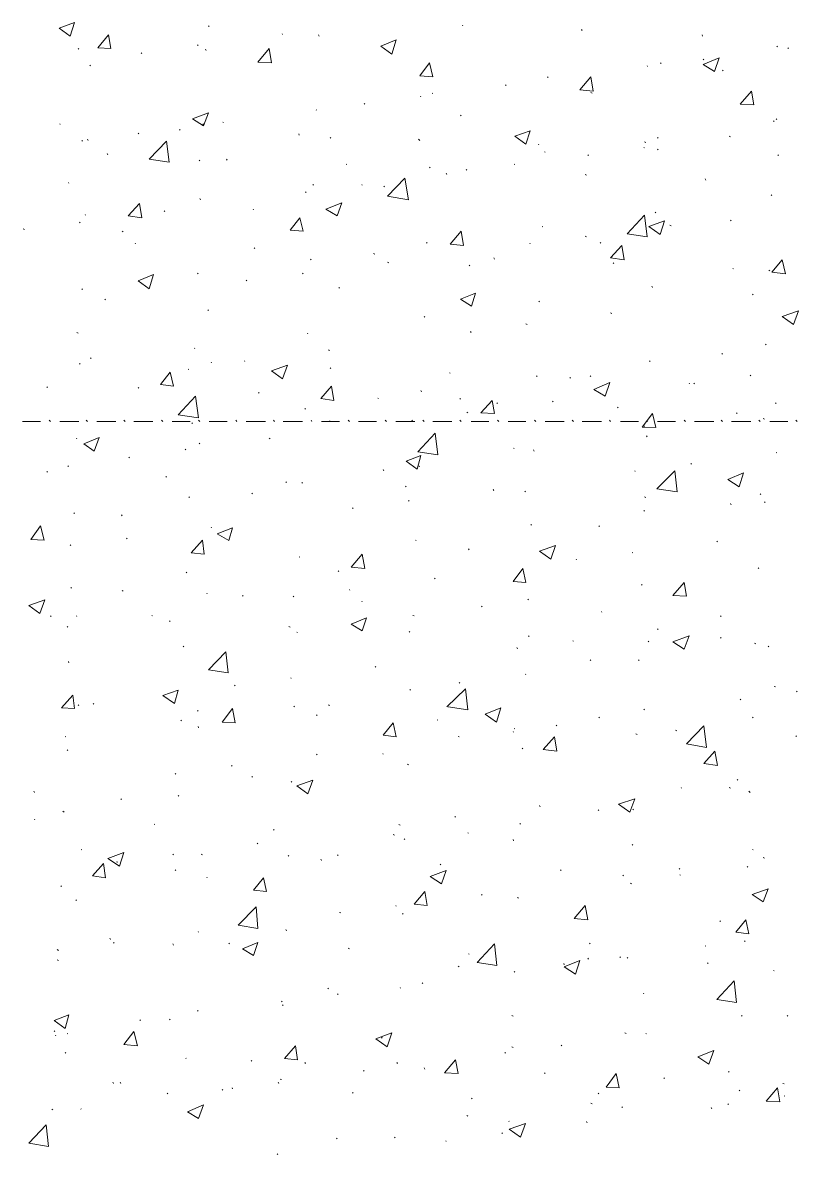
# Model space of a CAD drawing. Header units: millimetres. Extents: x 2928 to 3112, y 1220 to 1280.
# Drawn here: x 2951.343 to 2953.436, y 1250.23 to 1253.285 of the extents above; entities that cross this region are included whole.
import ezdxf

# ---------------------------------------------------------------- set-up
doc = ezdxf.new("R2010")
doc.units = ezdxf.units.MM

msp = doc.modelspace()

# ---------------------------------------------------------------- linework, layer by layer
at = {"color": 92, "linetype": 'Continuous', "lineweight": 13, "true_color": 0x00b800}
for points in [[(2951.44146, 1253.27046), (2951.48313, 1253.28546), (2951.48313, 1253.28546)], [(2951.47146, 1253.24879), (2951.48313, 1253.28546), (2951.48313, 1253.28546)], [(2951.84647, 1253.27546), (2951.8448, 1253.27713), (2951.8448, 1253.27713)], [(2952.53148, 1253.27713), (2952.52981, 1253.27879), (2952.52981, 1253.27879)], [(2951.44146, 1253.27046), (2951.47146, 1253.24879), (2951.47146, 1253.24879)], [(2951.54646, 1253.21713), (2951.5748, 1253.25213), (2951.5748, 1253.25213)], [(2951.58146, 1253.21546), (2951.5748, 1253.25213), (2951.5748, 1253.25213)], [(2952.0448, 1253.25379), (2952.04314, 1253.25546), (2952.04314, 1253.25546)], [(2952.14314, 1253.24879), (2952.14147, 1253.25213), (2952.14147, 1253.25213)], [(2952.85315, 1253.26379), (2952.85148, 1253.26713), (2952.85148, 1253.26713)], [(2953.17815, 1253.24879), (2953.17649, 1253.25213), (2953.17649, 1253.25213)], [(2951.4948, 1253.21379), (2951.49313, 1253.21546), (2951.49313, 1253.21546)], [(2951.54646, 1253.21713), (2951.58146, 1253.21546), (2951.58146, 1253.21546)], [(2951.81647, 1253.22379), (2951.8148, 1253.22546), (2951.8148, 1253.22546)], [(2951.83813, 1253.21046), (2951.83647, 1253.21379), (2951.83647, 1253.21379)], [(2951.97814, 1253.17879), (2952.00814, 1253.21546), (2952.00814, 1253.21546)], [(2952.0148, 1253.17712), (2952.00814, 1253.21546), (2952.00814, 1253.21546)], [(2952.30981, 1253.22213), (2952.35147, 1253.23879), (2952.35147, 1253.23879)], [(2952.30981, 1253.22213), (2952.33981, 1253.20046), (2952.33981, 1253.20046)], [(2952.33981, 1253.20046), (2952.35147, 1253.23879), (2952.35147, 1253.23879)], [(2953.37982, 1253.22046), (2953.37816, 1253.22213), (2953.37816, 1253.22213)], [(2953.40982, 1253.21546), (2953.40816, 1253.21713), (2953.40816, 1253.21713)], [(2951.6648, 1253.20213), (2951.66313, 1253.20379), (2951.66313, 1253.20379)], [(2953.17982, 1253.17212), (2953.22315, 1253.19046), (2953.22315, 1253.19046)], [(2953.18149, 1253.18546), (2953.17982, 1253.18712), (2953.17982, 1253.18712)], [(2953.20982, 1253.15379), (2953.22315, 1253.19046), (2953.22315, 1253.19046)], [(2951.52646, 1253.16879), (2951.5248, 1253.17046), (2951.5248, 1253.17046)], [(2951.97814, 1253.17879), (2952.0148, 1253.17712), (2952.0148, 1253.17712)], [(2952.41481, 1253.14212), (2952.44148, 1253.17712), (2952.44148, 1253.17712)], [(2952.44981, 1253.13879), (2952.44148, 1253.17712), (2952.44148, 1253.17712)], [(2953.02982, 1253.16712), (2953.02815, 1253.16879), (2953.02815, 1253.16879)], [(2953.06649, 1253.17546), (2953.06482, 1253.17712), (2953.06482, 1253.17712)], [(2953.17982, 1253.17212), (2953.20982, 1253.15379), (2953.20982, 1253.15379)], [(2953.23315, 1253.15546), (2953.23149, 1253.15712), (2953.23149, 1253.15712)], [(2952.41481, 1253.14212), (2952.44981, 1253.13879), (2952.44981, 1253.13879)], [(2952.76148, 1253.13712), (2952.75981, 1253.13879), (2952.75981, 1253.13879)], [(2952.84648, 1253.10379), (2952.87648, 1253.13879), (2952.87648, 1253.13879)], [(2952.88315, 1253.10046), (2952.87648, 1253.13879), (2952.87648, 1253.13879)], [(2952.44981, 1253.09379), (2952.44814, 1253.09546), (2952.44814, 1253.09546)], [(2952.64815, 1253.11546), (2952.64648, 1253.11712), (2952.64648, 1253.11712)], [(2952.84648, 1253.10379), (2952.88315, 1253.10046), (2952.88315, 1253.10046)], [(2952.87982, 1253.09546), (2952.87648, 1253.09712), (2952.87648, 1253.09712)], [(2953.27982, 1253.06546), (2953.30982, 1253.10046), (2953.30982, 1253.10046)], [(2953.31649, 1253.06379), (2953.30982, 1253.10046), (2953.30982, 1253.10046)], [(2952.26647, 1253.06546), (2952.26481, 1253.06712), (2952.26481, 1253.06712)], [(2952.41814, 1253.08546), (2952.41648, 1253.08712), (2952.41648, 1253.08712)], [(2953.27982, 1253.06546), (2953.31649, 1253.06379), (2953.31649, 1253.06379)], [(2951.80147, 1253.02546), (2951.8448, 1253.04212), (2951.8448, 1253.04212)], [(2951.83147, 1253.00712), (2951.8448, 1253.04212), (2951.8448, 1253.04212)], [(2952.13647, 1253.04879), (2952.13481, 1253.05046), (2952.13481, 1253.05046)], [(2952.52648, 1253.03379), (2952.52481, 1253.03546), (2952.52481, 1253.03546)], [(2951.4448, 1253.01046), (2951.44313, 1253.01212), (2951.44313, 1253.01212)], [(2951.76813, 1252.99546), (2951.76647, 1252.99712), (2951.76647, 1252.99712)], [(2951.80147, 1253.02546), (2951.83147, 1253.00712), (2951.83147, 1253.00712)], [(2951.83147, 1253.01046), (2951.8298, 1253.01212), (2951.8298, 1253.01212)], [(2951.8848, 1253.01546), (2951.88313, 1253.01712), (2951.88313, 1253.01712)], [(2953.37149, 1253.01879), (2953.36982, 1253.02046), (2953.36982, 1253.02046)], [(2953.37816, 1253.02379), (2953.37649, 1253.02546), (2953.37649, 1253.02546)], [(2951.5048, 1252.96546), (2951.50313, 1252.96712), (2951.50313, 1252.96712)], [(2951.5198, 1252.96712), (2951.51813, 1252.97046), (2951.51813, 1252.97046)], [(2951.65646, 1252.98546), (2951.6548, 1252.98712), (2951.6548, 1252.98712)], [(2951.6848, 1252.91712), (2951.73147, 1252.96546), (2951.73147, 1252.96546)], [(2951.73813, 1252.90879), (2951.73147, 1252.96546), (2951.73147, 1252.96546)], [(2952.0898, 1252.98212), (2952.08814, 1252.98546), (2952.08814, 1252.98546)], [(2952.17481, 1252.97379), (2952.17314, 1252.97546), (2952.17314, 1252.97546)], [(2952.41481, 1252.96712), (2952.41148, 1252.97046), (2952.41148, 1252.97046)], [(2952.67148, 1252.97879), (2952.71315, 1252.99379), (2952.71315, 1252.99379)], [(2952.67148, 1252.97879), (2952.70148, 1252.95712), (2952.70148, 1252.95712)], [(2952.70148, 1252.95712), (2952.71315, 1252.99379), (2952.71315, 1252.99379)], [(2953.05815, 1252.97379), (2953.05648, 1252.97546), (2953.05648, 1252.97546)], [(2953.25315, 1252.97712), (2953.24982, 1252.97879), (2953.24982, 1252.97879)], [(2952.73648, 1252.95545), (2952.73481, 1252.95712), (2952.73481, 1252.95712)], [(2952.75315, 1252.93545), (2952.75148, 1252.93712), (2952.75148, 1252.93712)], [(2953.02148, 1252.94712), (2953.01982, 1252.94879), (2953.01982, 1252.94879)], [(2953.02482, 1252.96212), (2953.02148, 1252.96379), (2953.02148, 1252.96379)], [(2953.05815, 1252.94212), (2953.05648, 1252.94379), (2953.05648, 1252.94379)], [(2951.57313, 1252.92879), (2951.57146, 1252.93212), (2951.57146, 1252.93212)], [(2951.6848, 1252.91712), (2951.73813, 1252.90879), (2951.73813, 1252.90879)], [(2951.82147, 1252.91212), (2951.8198, 1252.91379), (2951.8198, 1252.91379)], [(2951.8948, 1252.91379), (2951.89313, 1252.91712), (2951.89313, 1252.91712)], [(2952.86982, 1252.92712), (2952.86815, 1252.92879), (2952.86815, 1252.92879)], [(2953.38316, 1252.92712), (2953.38149, 1252.92879), (2953.38149, 1252.92879)], [(2952.21814, 1252.90212), (2952.21647, 1252.90379), (2952.21647, 1252.90379)], [(2952.44314, 1252.89379), (2952.44148, 1252.89545), (2952.44148, 1252.89545)], [(2952.48814, 1252.87545), (2952.48648, 1252.87879), (2952.48648, 1252.87879)], [(2952.54148, 1252.88712), (2952.53981, 1252.88879), (2952.53981, 1252.88879)], [(2952.67148, 1252.90212), (2952.66981, 1252.90379), (2952.66981, 1252.90379)], [(2952.86482, 1252.87379), (2952.86148, 1252.87545), (2952.86148, 1252.87545)], [(2951.46813, 1252.85212), (2951.46646, 1252.85379), (2951.46646, 1252.85379)], [(2952.12814, 1252.84712), (2952.12647, 1252.84879), (2952.12647, 1252.84879)], [(2952.25981, 1252.84712), (2952.25814, 1252.84879), (2952.25814, 1252.84879)], [(2952.31981, 1252.84212), (2952.31814, 1252.84379), (2952.31814, 1252.84379)], [(2952.32814, 1252.81712), (2952.37481, 1252.86545), (2952.37481, 1252.86545)], [(2952.38481, 1252.80712), (2952.37481, 1252.86545), (2952.37481, 1252.86545)], [(2953.18649, 1252.86045), (2953.18482, 1252.86379), (2953.18482, 1252.86379)], [(2952.10814, 1252.82712), (2952.10647, 1252.82879), (2952.10647, 1252.82879)], [(2952.32814, 1252.81712), (2952.38481, 1252.80712), (2952.38481, 1252.80712)], [(2953.36482, 1252.81879), (2953.36316, 1252.82045), (2953.36316, 1252.82045)], [(2951.62813, 1252.76379), (2951.65813, 1252.79712), (2951.65813, 1252.79712)], [(2951.6648, 1252.75879), (2951.65813, 1252.79712), (2951.65813, 1252.79712)], [(2951.82313, 1252.80712), (2951.82147, 1252.81045), (2951.82147, 1252.81045)], [(2951.96647, 1252.78045), (2951.9648, 1252.78212), (2951.9648, 1252.78212)], [(2952.16147, 1252.78212), (2952.20481, 1252.79879), (2952.20481, 1252.79879)], [(2952.16147, 1252.78212), (2952.19147, 1252.76379), (2952.19147, 1252.76379)], [(2952.19147, 1252.76379), (2952.20481, 1252.79879), (2952.20481, 1252.79879)], [(2951.51313, 1252.76545), (2951.51146, 1252.76712), (2951.51146, 1252.76712)], [(2951.62813, 1252.76379), (2951.6648, 1252.75879), (2951.6648, 1252.75879)], [(2951.72647, 1252.77545), (2951.7248, 1252.77712), (2951.7248, 1252.77712)], [(2952.0648, 1252.72545), (2952.09147, 1252.75879), (2952.09147, 1252.75879)], [(2952.0998, 1252.72212), (2952.09147, 1252.75879), (2952.09147, 1252.75879)], [(2952.97482, 1252.71545), (2953.02148, 1252.76545), (2953.02148, 1252.76545)], [(2953.02815, 1252.70712), (2953.02148, 1252.76545), (2953.02148, 1252.76545)], [(2953.05148, 1252.77212), (2953.04982, 1252.77379), (2953.04982, 1252.77379)], [(2953.25482, 1252.75045), (2953.25315, 1252.75212), (2953.25315, 1252.75212)], [(2951.34813, 1252.72712), (2951.34479, 1252.72878), (2951.34479, 1252.72878)], [(2951.49813, 1252.74545), (2951.49646, 1252.74712), (2951.49646, 1252.74712)], [(2951.6148, 1252.72045), (2951.61146, 1252.72212), (2951.61146, 1252.72212)], [(2952.0648, 1252.72545), (2952.0998, 1252.72212), (2952.0998, 1252.72212)], [(2952.49648, 1252.68712), (2952.52648, 1252.72212), (2952.52648, 1252.72212)], [(2952.53314, 1252.68378), (2952.52648, 1252.72212), (2952.52648, 1252.72212)], [(2952.74648, 1252.73379), (2952.74481, 1252.73545), (2952.74481, 1252.73545)], [(2953.03315, 1252.73545), (2953.07482, 1252.75045), (2953.07482, 1252.75045)], [(2953.03315, 1252.73545), (2953.06315, 1252.71378), (2953.06315, 1252.71378)], [(2953.06315, 1252.71378), (2953.07482, 1252.75045), (2953.07482, 1252.75045)], [(2953.09315, 1252.73712), (2953.08982, 1252.73879), (2953.08982, 1252.73879)], [(2951.64813, 1252.68878), (2951.64646, 1252.69045), (2951.64646, 1252.69045)], [(2952.43481, 1252.69045), (2952.43314, 1252.69212), (2952.43314, 1252.69212)], [(2952.71315, 1252.68878), (2952.71148, 1252.69045), (2952.71148, 1252.69045)], [(2952.86482, 1252.70712), (2952.86148, 1252.70878), (2952.86148, 1252.70878)], [(2952.90315, 1252.69045), (2952.90148, 1252.69212), (2952.90148, 1252.69212)], [(2952.97482, 1252.71545), (2953.02815, 1252.70712), (2953.02815, 1252.70712)], [(2951.9698, 1252.67545), (2951.96814, 1252.67712), (2951.96814, 1252.67712)], [(2952.29314, 1252.66045), (2952.28981, 1252.66212), (2952.28981, 1252.66212)], [(2952.49648, 1252.68712), (2952.53314, 1252.68378), (2952.53314, 1252.68378)], [(2952.92982, 1252.65045), (2952.95982, 1252.68378), (2952.95982, 1252.68378)], [(2952.96648, 1252.64545), (2952.95982, 1252.68378), (2952.95982, 1252.68378)], [(2952.12147, 1252.64545), (2952.1198, 1252.64712), (2952.1198, 1252.64712)], [(2952.33147, 1252.63712), (2952.32814, 1252.63878), (2952.32814, 1252.63878)], [(2952.54981, 1252.62878), (2952.54814, 1252.63045), (2952.54814, 1252.63045)], [(2952.61648, 1252.64712), (2952.61481, 1252.65045), (2952.61481, 1252.65045)], [(2952.92982, 1252.65045), (2952.96648, 1252.64545), (2952.96648, 1252.64545)], [(2952.93815, 1252.63545), (2952.93648, 1252.63712), (2952.93648, 1252.63712)], [(2953.36482, 1252.61212), (2953.39316, 1252.64545), (2953.39316, 1252.64545)], [(2953.40149, 1252.60712), (2953.39316, 1252.64545), (2953.39316, 1252.64545)], [(2951.6548, 1252.58878), (2951.69647, 1252.60545), (2951.69647, 1252.60545)], [(2951.6848, 1252.56712), (2951.69647, 1252.60545), (2951.69647, 1252.60545)], [(2951.81647, 1252.60712), (2951.8148, 1252.60878), (2951.8148, 1252.60878)], [(2952.0998, 1252.60712), (2952.09814, 1252.60878), (2952.09814, 1252.60878)], [(2953.26149, 1252.62045), (2953.25982, 1252.62212), (2953.25982, 1252.62212)], [(2953.35982, 1252.61545), (2953.35649, 1252.61712), (2953.35649, 1252.61712)], [(2953.36482, 1252.61212), (2953.40149, 1252.60712), (2953.40149, 1252.60712)], [(2951.6548, 1252.58878), (2951.6848, 1252.56712), (2951.6848, 1252.56712)], [(2951.94814, 1252.58878), (2951.94647, 1252.59045), (2951.94647, 1252.59045)], [(2952.19814, 1252.56878), (2952.19647, 1252.57045), (2952.19647, 1252.57045)], [(2953.04315, 1252.57045), (2953.04148, 1252.57378), (2953.04148, 1252.57378)], [(2951.5048, 1252.56545), (2951.50313, 1252.56712), (2951.50313, 1252.56712)], [(2951.56646, 1252.53712), (2951.5648, 1252.53878), (2951.5648, 1252.53878)], [(2952.52481, 1252.53878), (2952.56481, 1252.55545), (2952.56481, 1252.55545)], [(2952.52481, 1252.53878), (2952.55481, 1252.52045), (2952.55481, 1252.52045)], [(2952.55481, 1252.52045), (2952.56481, 1252.55545), (2952.56481, 1252.55545)], [(2953.31482, 1252.55045), (2953.31316, 1252.55212), (2953.31316, 1252.55212)], [(2951.8448, 1252.50878), (2951.84313, 1252.51045), (2951.84313, 1252.51045)], [(2952.73815, 1252.53212), (2952.73648, 1252.53378), (2952.73648, 1252.53378)], [(2953.39316, 1252.49211), (2953.43649, 1252.50712), (2953.43649, 1252.50712)], [(2953.42316, 1252.47045), (2953.43649, 1252.50712), (2953.43649, 1252.50712)], [(2952.42814, 1252.49045), (2952.42648, 1252.49211), (2952.42648, 1252.49211)], [(2952.93315, 1252.50045), (2952.92982, 1252.50212), (2952.92982, 1252.50212)], [(2953.39316, 1252.49211), (2953.42316, 1252.47045), (2953.42316, 1252.47045)], [(2951.49313, 1252.44711), (2951.4898, 1252.44878), (2951.4898, 1252.44878)], [(2952.11314, 1252.44545), (2952.11147, 1252.44711), (2952.11147, 1252.44711)], [(2952.55314, 1252.44878), (2952.55148, 1252.45211), (2952.55148, 1252.45211)], [(2952.70481, 1252.47045), (2952.70148, 1252.47211), (2952.70148, 1252.47211)], [(2953.34982, 1252.41545), (2953.34816, 1252.41711), (2953.34816, 1252.41711)], [(2951.80813, 1252.40545), (2951.80647, 1252.40711), (2951.80647, 1252.40711)], [(2952.17147, 1252.40045), (2952.16814, 1252.40211), (2952.16814, 1252.40211)], [(2953.23149, 1252.39045), (2953.22982, 1252.39211), (2953.22982, 1252.39211)], [(2951.49813, 1252.36378), (2951.49646, 1252.36545), (2951.49646, 1252.36545)], [(2951.52813, 1252.37878), (2951.52646, 1252.38045), (2951.52646, 1252.38045)], [(2951.85313, 1252.36711), (2951.85147, 1252.36878), (2951.85147, 1252.36878)], [(2951.94314, 1252.37045), (2951.94147, 1252.37211), (2951.94147, 1252.37211)], [(2952.0148, 1252.34545), (2952.05814, 1252.36045), (2952.05814, 1252.36045)], [(2952.0448, 1252.32378), (2952.05814, 1252.36045), (2952.05814, 1252.36045)], [(2953.03648, 1252.37045), (2953.03482, 1252.37211), (2953.03482, 1252.37211)], [(2951.7148, 1252.30878), (2951.74147, 1252.34211), (2951.74147, 1252.34211)], [(2951.7498, 1252.30378), (2951.74147, 1252.34211), (2951.74147, 1252.34211)], [(2951.79147, 1252.34878), (2951.7898, 1252.35045), (2951.7898, 1252.35045)], [(2952.0148, 1252.34545), (2952.0448, 1252.32378), (2952.0448, 1252.32378)], [(2952.17481, 1252.35211), (2952.17314, 1252.35378), (2952.17314, 1252.35378)], [(2952.49648, 1252.33878), (2952.49481, 1252.34045), (2952.49481, 1252.34045)], [(2952.73148, 1252.33045), (2952.72981, 1252.33211), (2952.72981, 1252.33211)], [(2952.82148, 1252.32545), (2952.81981, 1252.32711), (2952.81981, 1252.32711)], [(2952.87648, 1252.33045), (2952.87482, 1252.33211), (2952.87482, 1252.33211)], [(2953.30816, 1252.33211), (2953.30649, 1252.33378), (2953.30649, 1252.33378)], [(2951.40979, 1252.30045), (2951.40813, 1252.30211), (2951.40813, 1252.30211)], [(2951.65646, 1252.29878), (2951.6548, 1252.30045), (2951.6548, 1252.30045)], [(2951.7148, 1252.30878), (2951.7498, 1252.30378), (2951.7498, 1252.30378)], [(2952.14814, 1252.27045), (2952.17647, 1252.30378), (2952.17647, 1252.30378)], [(2952.18314, 1252.26545), (2952.17647, 1252.30378), (2952.17647, 1252.30378)], [(2952.88482, 1252.29545), (2952.92815, 1252.31378), (2952.92815, 1252.31378)], [(2952.88482, 1252.29545), (2952.91482, 1252.27711), (2952.91482, 1252.27711)], [(2952.91482, 1252.27711), (2952.92815, 1252.31378), (2952.92815, 1252.31378)], [(2953.14315, 1252.31045), (2953.14149, 1252.31211), (2953.14149, 1252.31211)], [(2953.15649, 1252.31045), (2953.15482, 1252.31211), (2953.15482, 1252.31211)], [(2951.76313, 1252.22711), (2951.8098, 1252.27711), (2951.8098, 1252.27711)], [(2951.81813, 1252.21878), (2951.8098, 1252.27711), (2951.8098, 1252.27711)], [(2951.98147, 1252.28545), (2951.9798, 1252.28711), (2951.9798, 1252.28711)], [(2952.14814, 1252.27045), (2952.18314, 1252.26545), (2952.18314, 1252.26545)], [(2952.30314, 1252.27045), (2952.30147, 1252.27211), (2952.30147, 1252.27211)], [(2952.41981, 1252.28878), (2952.41814, 1252.29211), (2952.41814, 1252.29211)], [(2952.52481, 1252.26878), (2952.52314, 1252.27045), (2952.52314, 1252.27045)], [(2952.57981, 1252.23211), (2952.60981, 1252.26545), (2952.60981, 1252.26545)], [(2952.61648, 1252.23044), (2952.60981, 1252.26545), (2952.60981, 1252.26545)], [(2952.77481, 1252.26211), (2952.77315, 1252.26378), (2952.77315, 1252.26378)], [(2952.10647, 1252.24211), (2952.1048, 1252.24378), (2952.1048, 1252.24378)], [(2952.54481, 1252.23211), (2952.54148, 1252.23378), (2952.54148, 1252.23378)], [(2952.57981, 1252.23211), (2952.61648, 1252.23044), (2952.61648, 1252.23044)], [(2952.62481, 1252.25711), (2952.62315, 1252.25878), (2952.62315, 1252.25878)], [(2952.94982, 1252.24544), (2952.94815, 1252.24711), (2952.94815, 1252.24711)], [(2953.27149, 1252.23044), (2953.26982, 1252.23211), (2953.26982, 1252.23211)], [(2953.37649, 1252.25711), (2953.37482, 1252.25878), (2953.37482, 1252.25878)], [(2951.76313, 1252.22711), (2951.81813, 1252.21878), (2951.81813, 1252.21878)], [(2951.80147, 1252.20378), (2951.7998, 1252.20544), (2951.7998, 1252.20544)], [(2952.17314, 1252.20878), (2952.17147, 1252.21044), (2952.17147, 1252.21044)], [(2952.39481, 1252.21044), (2952.39314, 1252.21211), (2952.39314, 1252.21211)], [(2953.01482, 1252.19378), (2953.04315, 1252.23044), (2953.04315, 1252.23044)], [(2953.05148, 1252.19211), (2953.04315, 1252.23044), (2953.04315, 1252.23044)], [(2953.34482, 1252.21544), (2953.34149, 1252.21711), (2953.34149, 1252.21711)], [(2952.40981, 1252.12711), (2952.45648, 1252.17711), (2952.45648, 1252.17711)], [(2952.46314, 1252.11878), (2952.45648, 1252.17711), (2952.45648, 1252.17711)], [(2953.01482, 1252.19378), (2953.05148, 1252.19211), (2953.05148, 1252.19211)], [(2953.02148, 1252.19544), (2953.01982, 1252.19711), (2953.01982, 1252.19711)], [(2951.4898, 1252.16211), (2951.48813, 1252.16378), (2951.48813, 1252.16378)], [(2951.50813, 1252.14878), (2951.5498, 1252.16544), (2951.5498, 1252.16544)], [(2951.50813, 1252.14878), (2951.53646, 1252.12878), (2951.53646, 1252.12878)], [(2951.53646, 1252.12878), (2951.5498, 1252.16544), (2951.5498, 1252.16544)], [(2951.82147, 1252.14878), (2951.8198, 1252.15044), (2951.8198, 1252.15044)], [(2952.01147, 1252.16211), (2952.00814, 1252.16378), (2952.00814, 1252.16378)], [(2953.02815, 1252.16711), (2953.02648, 1252.17044), (2953.02648, 1252.17044)], [(2951.63146, 1252.11044), (2951.6298, 1252.11211), (2951.6298, 1252.11211)], [(2951.78313, 1252.13211), (2951.78147, 1252.13378), (2951.78147, 1252.13378)], [(2952.37814, 1252.10211), (2952.41814, 1252.11711), (2952.41814, 1252.11711)], [(2952.40814, 1252.08044), (2952.41814, 1252.11711), (2952.41814, 1252.11711)], [(2952.40981, 1252.12711), (2952.46314, 1252.11878), (2952.46314, 1252.11878)], [(2952.66981, 1252.13544), (2952.66815, 1252.13711), (2952.66815, 1252.13711)], [(2952.72315, 1252.12878), (2952.72148, 1252.13211), (2952.72148, 1252.13211)], [(2953.37816, 1252.12378), (2953.37649, 1252.12544), (2953.37649, 1252.12544)], [(2951.46646, 1252.08711), (2951.4648, 1252.08878), (2951.4648, 1252.08878)], [(2952.37814, 1252.10211), (2952.40814, 1252.08044), (2952.40814, 1252.08044)], [(2952.41481, 1252.08711), (2952.41148, 1252.08878), (2952.41148, 1252.08878)], [(2953.14815, 1252.09378), (2953.14649, 1252.09544), (2953.14649, 1252.09544)], [(2951.40979, 1252.07211), (2951.40813, 1252.07378), (2951.40813, 1252.07378)], [(2951.73147, 1252.05878), (2951.7298, 1252.06044), (2951.7298, 1252.06044)], [(2952.31814, 1252.07544), (2952.31647, 1252.07878), (2952.31647, 1252.07878)], [(2952.99648, 1252.07378), (2952.99482, 1252.07544), (2952.99482, 1252.07544)], [(2953.05482, 1252.02711), (2953.10315, 1252.07544), (2953.10315, 1252.07544)], [(2953.10982, 1252.01877), (2953.10315, 1252.07544), (2953.10315, 1252.07544)], [(2953.24649, 1252.05211), (2953.28815, 1252.07044), (2953.28815, 1252.07044)], [(2953.24649, 1252.05211), (2953.27649, 1252.03211), (2953.27649, 1252.03211)], [(2953.27649, 1252.03211), (2953.28815, 1252.07044), (2953.28815, 1252.07044)], [(2952.0548, 1252.04378), (2952.05314, 1252.04544), (2952.05314, 1252.04544)], [(2952.09814, 1252.04211), (2952.09647, 1252.04378), (2952.09647, 1252.04378)], [(2952.37814, 1252.03211), (2952.37648, 1252.03378), (2952.37648, 1252.03378)], [(2952.61481, 1252.02211), (2952.61315, 1252.02544), (2952.61315, 1252.02544)], [(2952.69981, 1252.01877), (2952.69815, 1252.02044), (2952.69815, 1252.02044)], [(2953.05482, 1252.02711), (2953.10982, 1252.01877), (2953.10982, 1252.01877)], [(2951.79313, 1252.00377), (2951.79147, 1252.00544), (2951.79147, 1252.00544)], [(2951.96314, 1252.01377), (2951.96147, 1252.01544), (2951.96147, 1252.01544)], [(2952.38648, 1251.99377), (2952.38481, 1251.99544), (2952.38481, 1251.99544)], [(2953.02482, 1252.00377), (2953.02148, 1252.00544), (2953.02148, 1252.00544)], [(2953.33482, 1252.01211), (2953.33316, 1252.01377), (2953.33316, 1252.01377)], [(2953.34649, 1251.99044), (2953.34482, 1251.99211), (2953.34482, 1251.99211)], [(2951.48313, 1251.96044), (2951.48146, 1251.96211), (2951.48146, 1251.96211)], [(2951.61146, 1251.95377), (2951.6098, 1251.95711), (2951.6098, 1251.95711)], [(2952.23481, 1251.97377), (2952.23314, 1251.97544), (2952.23314, 1251.97544)], [(2953.02148, 1251.96711), (2953.01982, 1251.96877), (2953.01982, 1251.96877)], [(2953.25482, 1251.98377), (2953.25315, 1251.98711), (2953.25315, 1251.98711)], [(2951.36479, 1251.89044), (2951.39146, 1251.92711), (2951.39146, 1251.92711)], [(2951.40146, 1251.88877), (2951.39146, 1251.92711), (2951.39146, 1251.92711)], [(2952.71648, 1251.92877), (2952.71481, 1251.93044), (2952.71481, 1251.93044)], [(2952.89982, 1251.92544), (2952.89815, 1251.92711), (2952.89815, 1251.92711)], [(2951.85313, 1251.92211), (2951.85147, 1251.92377), (2951.85147, 1251.92377)], [(2951.86813, 1251.90544), (2951.9098, 1251.92211), (2951.9098, 1251.92211)], [(2951.86813, 1251.90544), (2951.8998, 1251.88711), (2951.8998, 1251.88711)], [(2951.8998, 1251.88711), (2951.9098, 1251.92211), (2951.9098, 1251.92211)], [(2951.36479, 1251.89044), (2951.40146, 1251.88877), (2951.40146, 1251.88877)], [(2951.47313, 1251.87377), (2951.47146, 1251.87544), (2951.47146, 1251.87544)], [(2951.6248, 1251.89211), (2951.62313, 1251.89377), (2951.62313, 1251.89377)], [(2951.79813, 1251.85377), (2951.82813, 1251.88877), (2951.82813, 1251.88877)], [(2951.83313, 1251.85044), (2951.82813, 1251.88877), (2951.82813, 1251.88877)], [(2952.40481, 1251.88711), (2952.40314, 1251.88877), (2952.40314, 1251.88877)], [(2952.54814, 1251.86211), (2952.54648, 1251.86544), (2952.54648, 1251.86544)], [(2952.73815, 1251.85877), (2952.78148, 1251.87377), (2952.78148, 1251.87377)], [(2952.76815, 1251.83711), (2952.78148, 1251.87377), (2952.78148, 1251.87377)], [(2953.21815, 1251.88377), (2953.21649, 1251.88544), (2953.21649, 1251.88544)], [(2951.79813, 1251.85377), (2951.83313, 1251.85044), (2951.83313, 1251.85044)], [(2952.09147, 1251.84211), (2952.0898, 1251.84377), (2952.0898, 1251.84377)], [(2952.22981, 1251.81544), (2952.25981, 1251.85044), (2952.25981, 1251.85044)], [(2952.26647, 1251.81211), (2952.25981, 1251.85044), (2952.25981, 1251.85044)], [(2952.73815, 1251.85877), (2952.76815, 1251.83711), (2952.76815, 1251.83711)], [(2952.83815, 1251.83544), (2952.83648, 1251.83711), (2952.83648, 1251.83711)], [(2952.98982, 1251.85377), (2952.98815, 1251.85544), (2952.98815, 1251.85544)], [(2952.19647, 1251.80377), (2952.19481, 1251.80544), (2952.19481, 1251.80544)], [(2952.22981, 1251.81544), (2952.26647, 1251.81211), (2952.26647, 1251.81211)], [(2952.66648, 1251.7771), (2952.69315, 1251.81211), (2952.69315, 1251.81211)], [(2952.70148, 1251.77377), (2952.69315, 1251.81211), (2952.69315, 1251.81211)], [(2953.32982, 1251.81211), (2953.32816, 1251.81377), (2953.32816, 1251.81377)], [(2951.78647, 1251.80044), (2951.7848, 1251.80211), (2951.7848, 1251.80211)], [(2952.45648, 1251.78377), (2952.45481, 1251.78544), (2952.45481, 1251.78544)], [(2952.66648, 1251.7771), (2952.70148, 1251.77377), (2952.70148, 1251.77377)], [(2953.09815, 1251.73877), (2953.12815, 1251.77377), (2953.12815, 1251.77377)], [(2953.13482, 1251.7371), (2953.12815, 1251.77377), (2953.12815, 1251.77377)], [(2951.4748, 1251.75877), (2951.47313, 1251.76044), (2951.47313, 1251.76044)], [(2951.6148, 1251.75044), (2951.61146, 1251.7521), (2951.61146, 1251.7521)], [(2951.84147, 1251.74377), (2951.8398, 1251.74544), (2951.8398, 1251.74544)], [(2952.22647, 1251.75377), (2952.22481, 1251.75544), (2952.22481, 1251.75544)], [(2953.01482, 1251.7671), (2953.01315, 1251.76877), (2953.01315, 1251.76877)], [(2951.35979, 1251.7121), (2951.40313, 1251.7271), (2951.40313, 1251.7271)], [(2951.38979, 1251.69044), (2951.40313, 1251.7271), (2951.40313, 1251.7271)], [(2951.93814, 1251.7371), (2951.93647, 1251.73877), (2951.93647, 1251.73877)], [(2952.0748, 1251.73544), (2952.07314, 1251.7371), (2952.07314, 1251.7371)], [(2952.25981, 1251.7221), (2952.25814, 1251.72377), (2952.25814, 1251.72377)], [(2952.70815, 1251.7271), (2952.70648, 1251.72877), (2952.70648, 1251.72877)], [(2953.09815, 1251.73877), (2953.13482, 1251.7371), (2953.13482, 1251.7371)], [(2951.35979, 1251.7121), (2951.38979, 1251.69044), (2951.38979, 1251.69044)], [(2951.41979, 1251.6821), (2951.41813, 1251.68377), (2951.41813, 1251.68377)], [(2951.4898, 1251.6821), (2951.48813, 1251.68377), (2951.48813, 1251.68377)], [(2951.69313, 1251.68377), (2951.69147, 1251.68544), (2951.69147, 1251.68544)], [(2952.39981, 1251.68377), (2952.39648, 1251.68544), (2952.39648, 1251.68544)], [(2952.58314, 1251.70877), (2952.58148, 1251.71044), (2952.58148, 1251.71044)], [(2952.90648, 1251.69377), (2952.90482, 1251.69544), (2952.90482, 1251.69544)], [(2953.22815, 1251.6821), (2953.22649, 1251.68377), (2953.22649, 1251.68377)], [(2951.4648, 1251.65377), (2951.46313, 1251.65544), (2951.46313, 1251.65544)], [(2951.74147, 1251.66877), (2951.7398, 1251.67044), (2951.7398, 1251.67044)], [(2952.0648, 1251.65377), (2952.06147, 1251.65544), (2952.06147, 1251.65544)], [(2952.22981, 1251.6621), (2952.27147, 1251.67877), (2952.27147, 1251.67877)], [(2952.22981, 1251.6621), (2952.25981, 1251.64377), (2952.25981, 1251.64377)], [(2952.25981, 1251.64377), (2952.27147, 1251.67877), (2952.27147, 1251.67877)], [(2952.0848, 1251.63877), (2952.08314, 1251.64044), (2952.08314, 1251.64044)], [(2952.38814, 1251.64044), (2952.38648, 1251.6421), (2952.38648, 1251.6421)], [(2952.70981, 1251.62877), (2952.70815, 1251.63044), (2952.70815, 1251.63044)], [(2953.05815, 1251.6471), (2953.05648, 1251.64877), (2953.05648, 1251.64877)], [(2953.09815, 1251.61377), (2953.14149, 1251.63044), (2953.14149, 1251.63044)], [(2953.12815, 1251.59377), (2953.14149, 1251.63044), (2953.14149, 1251.63044)], [(2953.22815, 1251.62377), (2953.22649, 1251.62544), (2953.22649, 1251.62544)], [(2951.77813, 1251.60044), (2951.77647, 1251.6021), (2951.77647, 1251.6021)], [(2952.67815, 1251.59544), (2952.67648, 1251.59877), (2952.67648, 1251.59877)], [(2952.82982, 1251.61544), (2952.82815, 1251.6171), (2952.82815, 1251.6171)], [(2953.03315, 1251.61377), (2953.03148, 1251.61544), (2953.03148, 1251.61544)], [(2953.09815, 1251.61377), (2953.12815, 1251.59377), (2953.12815, 1251.59377)], [(2953.32149, 1251.60877), (2953.31816, 1251.61044), (2953.31816, 1251.61044)], [(2953.35649, 1251.60044), (2953.35482, 1251.6021), (2953.35482, 1251.6021)], [(2951.46813, 1251.5571), (2951.46646, 1251.56043), (2951.46646, 1251.56043)], [(2951.8448, 1251.53877), (2951.89147, 1251.5871), (2951.89147, 1251.5871)], [(2951.89814, 1251.53043), (2951.89147, 1251.5871), (2951.89147, 1251.5871)], [(2952.87648, 1251.56377), (2952.87482, 1251.56544), (2952.87482, 1251.56544)], [(2953.00648, 1251.56377), (2953.00482, 1251.56544), (2953.00482, 1251.56544)], [(2951.8448, 1251.53877), (2951.89814, 1251.53043), (2951.89814, 1251.53043)], [(2952.29647, 1251.54543), (2952.29481, 1251.5471), (2952.29481, 1251.5471)], [(2952.06814, 1251.51543), (2952.06647, 1251.5171), (2952.06647, 1251.5171)], [(2952.52314, 1251.5021), (2952.52148, 1251.50377), (2952.52148, 1251.50377)], [(2952.70148, 1251.52543), (2952.69981, 1251.5271), (2952.69981, 1251.5271)], [(2951.44813, 1251.43543), (2951.47813, 1251.47043), (2951.47813, 1251.47043)], [(2951.48313, 1251.43377), (2951.47813, 1251.47043), (2951.47813, 1251.47043)], [(2951.72147, 1251.46877), (2951.76313, 1251.48377), (2951.76313, 1251.48377)], [(2951.72147, 1251.46877), (2951.75313, 1251.4471), (2951.75313, 1251.4471)], [(2951.75313, 1251.4471), (2951.76313, 1251.48377), (2951.76313, 1251.48377)], [(2951.91647, 1251.49543), (2951.9148, 1251.4971), (2951.9148, 1251.4971)], [(2952.38981, 1251.48377), (2952.38814, 1251.48543), (2952.38814, 1251.48543)], [(2952.48814, 1251.43877), (2952.53814, 1251.4871), (2952.53814, 1251.4871)], [(2952.54481, 1251.43043), (2952.53814, 1251.4871), (2952.53814, 1251.4871)], [(2953.37482, 1251.4921), (2953.37149, 1251.49377), (2953.37149, 1251.49377)], [(2953.43316, 1251.47877), (2953.43149, 1251.48043), (2953.43149, 1251.48043)], [(2951.4948, 1251.4421), (2951.49313, 1251.44377), (2951.49313, 1251.44377)], [(2951.5348, 1251.44543), (2951.53313, 1251.4471), (2951.53313, 1251.4471)], [(2952.07647, 1251.43877), (2952.0748, 1251.44043), (2952.0748, 1251.44043)], [(2952.17147, 1251.4421), (2952.16814, 1251.44377), (2952.16814, 1251.44377)], [(2952.49148, 1251.43877), (2952.54481, 1251.43043), (2952.54481, 1251.43043)], [(2953.28149, 1251.4571), (2953.27982, 1251.45877), (2953.27982, 1251.45877)], [(2951.44813, 1251.43543), (2951.48313, 1251.43377), (2951.48313, 1251.43377)], [(2951.81647, 1251.4271), (2951.8148, 1251.42877), (2951.8148, 1251.42877)], [(2951.88147, 1251.3971), (2951.9098, 1251.43377), (2951.9098, 1251.43377)], [(2951.91647, 1251.39543), (2951.9098, 1251.43377), (2951.9098, 1251.43377)], [(2952.13814, 1251.41543), (2952.13647, 1251.4171), (2952.13647, 1251.4171)], [(2952.59148, 1251.41877), (2952.63315, 1251.43543), (2952.63315, 1251.43543)], [(2952.59148, 1251.41877), (2952.62148, 1251.3971), (2952.62148, 1251.3971)], [(2952.62148, 1251.3971), (2952.63315, 1251.43543), (2952.63315, 1251.43543)], [(2952.89982, 1251.40877), (2952.89815, 1251.41043), (2952.89815, 1251.41043)], [(2953.02148, 1251.43043), (2953.01982, 1251.4321), (2953.01982, 1251.4321)], [(2953.31482, 1251.40877), (2953.31316, 1251.41043), (2953.31316, 1251.41043)], [(2951.77147, 1251.40043), (2951.7698, 1251.4021), (2951.7698, 1251.4021)], [(2951.81813, 1251.3821), (2951.81647, 1251.38543), (2951.81647, 1251.38543)], [(2951.88147, 1251.3971), (2951.91647, 1251.39543), (2951.91647, 1251.39543)], [(2952.31647, 1251.3621), (2952.34314, 1251.39543), (2952.34314, 1251.39543)], [(2952.35147, 1251.3571), (2952.34314, 1251.39543), (2952.34314, 1251.39543)], [(2952.46314, 1251.4021), (2952.46148, 1251.40377), (2952.46148, 1251.40377)], [(2952.67148, 1251.37877), (2952.66981, 1251.38043), (2952.66981, 1251.38043)], [(2952.78481, 1251.3871), (2952.78315, 1251.38877), (2952.78315, 1251.38877)], [(2953.13482, 1251.33877), (2953.18149, 1251.3871), (2953.18149, 1251.3871)], [(2953.18815, 1251.32876), (2953.18149, 1251.3871), (2953.18149, 1251.3871)], [(2951.4598, 1251.3571), (2951.45813, 1251.35877), (2951.45813, 1251.35877)], [(2952.31647, 1251.3621), (2952.35147, 1251.3571), (2952.35147, 1251.3571)], [(2952.52148, 1251.3571), (2952.51814, 1251.35877), (2952.51814, 1251.35877)], [(2952.66815, 1251.37043), (2952.66648, 1251.3721), (2952.66648, 1251.3721)], [(2952.74815, 1251.32376), (2952.77815, 1251.3571), (2952.77815, 1251.3571)], [(2952.78481, 1251.31876), (2952.77815, 1251.3571), (2952.77815, 1251.3571)], [(2953.00148, 1251.36377), (2952.99815, 1251.36543), (2952.99815, 1251.36543)], [(2953.10815, 1251.37377), (2953.10482, 1251.37543), (2953.10482, 1251.37543)], [(2953.43149, 1251.35877), (2953.42982, 1251.36043), (2953.42982, 1251.36043)], [(2951.4648, 1251.32043), (2951.46313, 1251.3221), (2951.46313, 1251.3221)], [(2952.69315, 1251.32543), (2952.69148, 1251.3271), (2952.69148, 1251.3271)], [(2952.74815, 1251.32376), (2952.78481, 1251.31876), (2952.78481, 1251.31876)], [(2953.13482, 1251.33877), (2953.18815, 1251.32876), (2953.18815, 1251.32876)], [(2953.18149, 1251.28543), (2953.21149, 1251.31876), (2953.21149, 1251.31876)], [(2953.21815, 1251.28043), (2953.21149, 1251.31876), (2953.21149, 1251.31876)], [(2952.13814, 1251.30876), (2952.13647, 1251.31043), (2952.13647, 1251.31043)], [(2952.31647, 1251.31043), (2952.31481, 1251.3121), (2952.31481, 1251.3121)], [(2953.18149, 1251.28543), (2953.21815, 1251.28043), (2953.21815, 1251.28043)], [(2951.75647, 1251.2571), (2951.7548, 1251.25876), (2951.7548, 1251.25876)], [(2951.90814, 1251.27876), (2951.90647, 1251.28043), (2951.90647, 1251.28043)], [(2952.38481, 1251.2821), (2952.38148, 1251.28376), (2952.38148, 1251.28376)], [(2951.96314, 1251.24876), (2951.96147, 1251.25043), (2951.96147, 1251.25043)], [(2952.0698, 1251.23543), (2952.06814, 1251.2371), (2952.06814, 1251.2371)], [(2952.08314, 1251.22543), (2952.12647, 1251.24043), (2952.12647, 1251.24043)], [(2952.08314, 1251.22543), (2952.11314, 1251.20376), (2952.11314, 1251.20376)], [(2952.11314, 1251.20376), (2952.12647, 1251.24043), (2952.12647, 1251.24043)], [(2953.27315, 1251.24043), (2953.27149, 1251.2421), (2953.27149, 1251.2421)], [(2951.37479, 1251.2071), (2951.37313, 1251.21043), (2951.37313, 1251.21043)], [(2951.7648, 1251.1971), (2951.76313, 1251.19876), (2951.76313, 1251.19876)], [(2953.12149, 1251.21876), (2953.11982, 1251.22043), (2953.11982, 1251.22043)], [(2953.25315, 1251.21876), (2953.24982, 1251.22043), (2953.24982, 1251.22043)], [(2953.30649, 1251.2071), (2953.30316, 1251.21043), (2953.30316, 1251.21043)], [(2951.6098, 1251.18876), (2951.60813, 1251.19043), (2951.60813, 1251.19043)], [(2952.73981, 1251.16876), (2952.73815, 1251.1721), (2952.73815, 1251.1721)], [(2952.95148, 1251.17543), (2952.99482, 1251.19043), (2952.99482, 1251.19043)], [(2952.95148, 1251.17543), (2952.98148, 1251.15376), (2952.98148, 1251.15376)], [(2952.98148, 1251.15376), (2952.99482, 1251.19043), (2952.99482, 1251.19043)], [(2951.37646, 1251.13376), (2951.37479, 1251.13543), (2951.37479, 1251.13543)], [(2951.4548, 1251.15376), (2951.45146, 1251.1571), (2951.45146, 1251.1571)], [(2952.51148, 1251.14043), (2952.50981, 1251.1421), (2952.50981, 1251.1421)], [(2952.89815, 1251.15876), (2952.89648, 1251.16043), (2952.89648, 1251.16043)], [(2952.99148, 1251.16043), (2952.98982, 1251.1621), (2952.98982, 1251.1621)], [(2951.6998, 1251.12043), (2951.69813, 1251.1221), (2951.69813, 1251.1221)], [(2952.02147, 1251.10543), (2952.0198, 1251.1071), (2952.0198, 1251.1071)], [(2952.36148, 1251.11876), (2952.35814, 1251.12043), (2952.35814, 1251.12043)], [(2952.68648, 1251.1221), (2952.68481, 1251.12376), (2952.68481, 1251.12376)], [(2952.34647, 1251.09209), (2952.34314, 1251.09376), (2952.34314, 1251.09376)], [(2952.37481, 1251.08043), (2952.37314, 1251.08209), (2952.37314, 1251.08209)], [(2952.54648, 1251.0971), (2952.54481, 1251.09876), (2952.54481, 1251.09876)], [(2952.66815, 1251.07709), (2952.66648, 1251.08043), (2952.66648, 1251.08043)], [(2951.50313, 1251.05209), (2951.50146, 1251.05376), (2951.50146, 1251.05376)], [(2951.57313, 1251.02876), (2951.61646, 1251.04543), (2951.61646, 1251.04543)], [(2951.6048, 1251.00876), (2951.61646, 1251.04543), (2951.61646, 1251.04543)], [(2951.7498, 1251.03876), (2951.74813, 1251.04043), (2951.74813, 1251.04043)], [(2951.82813, 1251.03876), (2951.8248, 1251.04043), (2951.8248, 1251.04043)], [(2951.97814, 1251.06876), (2951.97647, 1251.07043), (2951.97647, 1251.07043)], [(2952.98982, 1251.06543), (2952.98815, 1251.06709), (2952.98815, 1251.06709)], [(2953.31482, 1251.05209), (2953.31316, 1251.05376), (2953.31316, 1251.05376)], [(2951.53146, 1250.98209), (2951.56146, 1251.01543), (2951.56146, 1251.01543)], [(2951.56646, 1250.97709), (2951.56146, 1251.01543), (2951.56146, 1251.01543)], [(2951.57313, 1251.02876), (2951.6048, 1251.00876), (2951.6048, 1251.00876)], [(2951.5998, 1251.01876), (2951.59646, 1251.02043), (2951.59646, 1251.02043)], [(2952.06147, 1251.03543), (2952.0598, 1251.03709), (2952.0598, 1251.03709)], [(2952.14981, 1251.02376), (2952.14814, 1251.02709), (2952.14814, 1251.02709)], [(2952.19481, 1251.03709), (2952.19314, 1251.03876), (2952.19314, 1251.03876)], [(2952.47148, 1251.01209), (2952.46981, 1251.01376), (2952.46981, 1251.01376)], [(2953.34482, 1251.03043), (2953.34149, 1251.03209), (2953.34149, 1251.03209)], [(2951.53146, 1250.98209), (2951.56646, 1250.97709), (2951.56646, 1250.97709)], [(2951.75647, 1250.99709), (2951.7548, 1250.99876), (2951.7548, 1250.99876)], [(2952.44314, 1250.98043), (2952.48648, 1250.99709), (2952.48648, 1250.99709)], [(2952.44314, 1250.98043), (2952.47314, 1250.96043), (2952.47314, 1250.96043)], [(2952.47314, 1250.96043), (2952.48648, 1250.99709), (2952.48648, 1250.99709)], [(2952.79648, 1250.99709), (2952.79481, 1250.99876), (2952.79481, 1250.99876)], [(2952.96482, 1250.98209), (2952.96315, 1250.98376), (2952.96315, 1250.98376)], [(2953.11649, 1251.00043), (2953.11482, 1251.00209), (2953.11482, 1251.00209)], [(2953.11815, 1250.98376), (2953.11649, 1250.98543), (2953.11649, 1250.98543)], [(2953.29982, 1251.00543), (2953.29816, 1251.00709), (2953.29816, 1251.00709)], [(2951.44813, 1250.95376), (2951.44646, 1250.95543), (2951.44646, 1250.95543)], [(2951.84147, 1250.97709), (2951.8398, 1250.97876), (2951.8398, 1250.97876)], [(2951.96647, 1250.94376), (2951.99314, 1250.97709), (2951.99314, 1250.97709)], [(2952.00147, 1250.94043), (2951.99314, 1250.97709), (2951.99314, 1250.97709)], [(2952.98648, 1250.96043), (2952.98315, 1250.96209), (2952.98315, 1250.96209)], [(2951.96647, 1250.94376), (2952.00147, 1250.94043), (2952.00147, 1250.94043)], [(2952.39981, 1250.90543), (2952.42814, 1250.94043), (2952.42814, 1250.94043)], [(2952.43481, 1250.90209), (2952.42814, 1250.94043), (2952.42814, 1250.94043)], [(2952.58314, 1250.93043), (2952.58148, 1250.93209), (2952.58148, 1250.93209)], [(2952.68148, 1250.92209), (2952.67815, 1250.92376), (2952.67815, 1250.92376)], [(2953.31149, 1250.93209), (2953.35482, 1250.94709), (2953.35482, 1250.94709)], [(2953.31149, 1250.93209), (2953.34149, 1250.91209), (2953.34149, 1250.91209)], [(2953.34149, 1250.91209), (2953.35482, 1250.94709), (2953.35482, 1250.94709)], [(2951.48813, 1250.91543), (2951.48646, 1250.91709), (2951.48646, 1250.91709)], [(2951.9248, 1250.84876), (2951.97314, 1250.89876), (2951.97314, 1250.89876)], [(2951.97814, 1250.84042), (2951.97314, 1250.89876), (2951.97314, 1250.89876)], [(2952.35147, 1250.90043), (2952.34981, 1250.90209), (2952.34981, 1250.90209)], [(2952.39981, 1250.90543), (2952.43481, 1250.90209), (2952.43481, 1250.90209)], [(2952.83148, 1250.86709), (2952.86148, 1250.90209), (2952.86148, 1250.90209)], [(2952.86815, 1250.86376), (2952.86148, 1250.90209), (2952.86148, 1250.90209)], [(2952.20147, 1250.88209), (2952.19814, 1250.88376), (2952.19814, 1250.88376)], [(2952.36981, 1250.87876), (2952.36814, 1250.88043), (2952.36814, 1250.88043)], [(2952.83148, 1250.86709), (2952.86815, 1250.86376), (2952.86815, 1250.86376)], [(2953.22649, 1250.85876), (2953.22482, 1250.86042), (2953.22482, 1250.86042)], [(2953.26815, 1250.83042), (2953.29482, 1250.86376), (2953.29482, 1250.86376)], [(2953.30316, 1250.82542), (2953.29482, 1250.86376), (2953.29482, 1250.86376)], [(2951.81813, 1250.83042), (2951.81647, 1250.83209), (2951.81647, 1250.83209)], [(2951.9248, 1250.84876), (2951.97814, 1250.84042), (2951.97814, 1250.84042)], [(2952.0548, 1250.83376), (2952.05314, 1250.83709), (2952.05314, 1250.83709)], [(2953.26815, 1250.83042), (2953.30316, 1250.82542), (2953.30316, 1250.82542)], [(2951.5798, 1250.81042), (2951.57813, 1250.81376), (2951.57813, 1250.81376)], [(2951.5898, 1250.80042), (2951.58813, 1250.80209), (2951.58813, 1250.80209)], [(2951.7498, 1250.79542), (2951.74813, 1250.79876), (2951.74813, 1250.79876)], [(2951.90147, 1250.79876), (2951.8998, 1250.80042), (2951.8998, 1250.80042)], [(2951.93647, 1250.78542), (2951.97814, 1250.80209), (2951.97814, 1250.80209)], [(2951.96647, 1250.76709), (2951.97814, 1250.80209), (2951.97814, 1250.80209)], [(2952.56981, 1250.74876), (2952.61648, 1250.79876), (2952.61648, 1250.79876)], [(2952.62315, 1250.74042), (2952.61648, 1250.79876), (2952.61648, 1250.79876)], [(2952.87482, 1250.79876), (2952.87315, 1250.80042), (2952.87315, 1250.80042)], [(2953.29315, 1250.80542), (2953.29149, 1250.80709), (2953.29149, 1250.80709)], [(2951.4398, 1250.78042), (2951.43646, 1250.78376), (2951.43646, 1250.78376)], [(2951.93647, 1250.78542), (2951.96647, 1250.76709), (2951.96647, 1250.76709)], [(2952.22481, 1250.78542), (2952.22147, 1250.78709), (2952.22147, 1250.78709)], [(2952.54814, 1250.77042), (2952.54648, 1250.77209), (2952.54648, 1250.77209)], [(2953.18649, 1250.79209), (2953.18482, 1250.79376), (2953.18482, 1250.79376)], [(2951.4398, 1250.75376), (2951.43646, 1250.75542), (2951.43646, 1250.75542)], [(2952.52148, 1250.73709), (2952.51814, 1250.73876), (2952.51814, 1250.73876)], [(2952.56981, 1250.74876), (2952.62315, 1250.74042), (2952.62315, 1250.74042)], [(2952.80481, 1250.74209), (2952.80315, 1250.74542), (2952.80315, 1250.74542)], [(2952.80481, 1250.73709), (2952.84648, 1250.75376), (2952.84648, 1250.75376)], [(2952.80481, 1250.73709), (2952.83482, 1250.71709), (2952.83482, 1250.71709)], [(2952.83482, 1250.71709), (2952.84648, 1250.75376), (2952.84648, 1250.75376)], [(2952.86982, 1250.75709), (2952.86815, 1250.76042), (2952.86815, 1250.76042)], [(2952.95648, 1250.76209), (2952.95482, 1250.76376), (2952.95482, 1250.76376)], [(2952.97648, 1250.76042), (2952.97482, 1250.76209), (2952.97482, 1250.76209)], [(2953.19315, 1250.74542), (2953.19149, 1250.74709), (2953.19149, 1250.74709)], [(2952.67148, 1250.72209), (2952.66981, 1250.72376), (2952.66981, 1250.72376)], [(2953.37149, 1250.72542), (2953.36982, 1250.72709), (2953.36982, 1250.72709)], [(2952.16814, 1250.67709), (2952.16647, 1250.67876), (2952.16647, 1250.67876)], [(2952.36314, 1250.67876), (2952.36148, 1250.68042), (2952.36148, 1250.68042)], [(2952.42314, 1250.69209), (2952.42148, 1250.69376), (2952.42148, 1250.69376)], [(2953.21649, 1250.64876), (2953.26315, 1250.69876), (2953.26315, 1250.69876)], [(2953.26982, 1250.64042), (2953.26315, 1250.69876), (2953.26315, 1250.69876)], [(2952.04314, 1250.64209), (2952.04147, 1250.64376), (2952.04147, 1250.64376)], [(2952.19481, 1250.66209), (2952.19314, 1250.66376), (2952.19314, 1250.66376)], [(2953.01982, 1250.66376), (2953.01815, 1250.66542), (2953.01815, 1250.66542)], [(2953.21649, 1250.64876), (2953.26982, 1250.64042), (2953.26982, 1250.64042)], [(2951.81647, 1250.61709), (2951.8148, 1250.61875), (2951.8148, 1250.61875)], [(2952.04647, 1250.63209), (2952.0448, 1250.63376), (2952.0448, 1250.63376)], [(2951.42813, 1250.59209), (2951.46813, 1250.60709), (2951.46813, 1250.60709)], [(2951.42813, 1250.59209), (2951.45813, 1250.57042), (2951.45813, 1250.57042)], [(2951.45813, 1250.57042), (2951.46813, 1250.60709), (2951.46813, 1250.60709)], [(2951.66147, 1250.59209), (2951.6598, 1250.59375), (2951.6598, 1250.59375)], [(2951.74147, 1250.59375), (2951.7398, 1250.59542), (2951.7398, 1250.59542)], [(2952.66648, 1250.60375), (2952.66315, 1250.60542), (2952.66315, 1250.60542)], [(2953.28482, 1250.60375), (2953.28315, 1250.60542), (2953.28315, 1250.60542)], [(2953.40816, 1250.60375), (2953.40649, 1250.60542), (2953.40649, 1250.60542)], [(2951.4298, 1250.56209), (2951.42813, 1250.56375), (2951.42813, 1250.56375)], [(2951.43313, 1250.55042), (2951.43146, 1250.55209), (2951.43146, 1250.55209)], [(2951.4648, 1250.55542), (2951.46313, 1250.55709), (2951.46313, 1250.55709)], [(2951.61646, 1250.52709), (2951.64313, 1250.56209), (2951.64313, 1250.56209)], [(2951.65313, 1250.52375), (2951.64313, 1250.56209), (2951.64313, 1250.56209)], [(2952.29647, 1250.54209), (2952.33981, 1250.55875), (2952.33981, 1250.55875)], [(2952.32647, 1250.52042), (2952.33981, 1250.55875), (2952.33981, 1250.55875)], [(2952.97148, 1250.55709), (2952.96815, 1250.55875), (2952.96815, 1250.55875)], [(2953.02648, 1250.55542), (2953.02482, 1250.55709), (2953.02482, 1250.55709)], [(2951.61646, 1250.52709), (2951.65313, 1250.52375), (2951.65313, 1250.52375)], [(2952.0498, 1250.48875), (2952.0798, 1250.52375), (2952.0798, 1250.52375)], [(2952.0848, 1250.48542), (2952.0798, 1250.52375), (2952.0798, 1250.52375)], [(2952.29647, 1250.54209), (2952.32647, 1250.52042), (2952.32647, 1250.52042)], [(2952.31314, 1250.54375), (2952.31147, 1250.54709), (2952.31147, 1250.54709)], [(2952.79815, 1250.52375), (2952.79648, 1250.52542), (2952.79648, 1250.52542)], [(2951.4598, 1250.50375), (2951.45813, 1250.50542), (2951.45813, 1250.50542)], [(2952.64648, 1250.50375), (2952.64481, 1250.50542), (2952.64481, 1250.50542)], [(2952.66648, 1250.51875), (2952.66315, 1250.52042), (2952.66315, 1250.52042)], [(2953.16482, 1250.49375), (2953.20815, 1250.51042), (2953.20815, 1250.51042)], [(2953.16482, 1250.49375), (2953.19482, 1250.47375), (2953.19482, 1250.47375)], [(2953.19482, 1250.47375), (2953.20815, 1250.51042), (2953.20815, 1250.51042)], [(2951.7848, 1250.48875), (2951.78313, 1250.49042), (2951.78313, 1250.49042)], [(2951.96147, 1250.48209), (2951.9598, 1250.48375), (2951.9598, 1250.48375)], [(2952.0498, 1250.48875), (2952.0848, 1250.48542), (2952.0848, 1250.48542)], [(2952.10647, 1250.47542), (2952.1048, 1250.47875), (2952.1048, 1250.47875)], [(2952.35481, 1250.47542), (2952.35314, 1250.47875), (2952.35314, 1250.47875)], [(2952.42814, 1250.46042), (2952.42648, 1250.46375), (2952.42648, 1250.46375)], [(2952.48148, 1250.45042), (2952.51148, 1250.48542), (2952.51148, 1250.48542)], [(2952.51814, 1250.44875), (2952.51148, 1250.48542), (2952.51148, 1250.48542)], [(2952.04147, 1250.43209), (2952.03814, 1250.43375), (2952.03814, 1250.43375)], [(2952.26481, 1250.45542), (2952.26314, 1250.45709), (2952.26314, 1250.45709)], [(2952.48148, 1250.45042), (2952.51814, 1250.44875), (2952.51814, 1250.44875)], [(2952.75315, 1250.44875), (2952.75148, 1250.45042), (2952.75148, 1250.45042)], [(2952.91815, 1250.41209), (2952.94482, 1250.44875), (2952.94482, 1250.44875)], [(2952.95315, 1250.41042), (2952.94482, 1250.44875), (2952.94482, 1250.44875)], [(2953.07482, 1250.43542), (2953.07315, 1250.43709), (2953.07315, 1250.43709)], [(2953.24982, 1250.45209), (2953.24815, 1250.45375), (2953.24815, 1250.45375)], [(2951.58813, 1250.42209), (2951.58646, 1250.42542), (2951.58646, 1250.42542)], [(2951.60813, 1250.42209), (2951.60646, 1250.42542), (2951.60646, 1250.42542)], [(2951.88313, 1250.40375), (2951.88147, 1250.40542), (2951.88147, 1250.40542)], [(2951.9098, 1250.40709), (2951.90814, 1250.41042), (2951.90814, 1250.41042)], [(2952.0348, 1250.42209), (2952.03314, 1250.42542), (2952.03314, 1250.42542)], [(2952.91815, 1250.41209), (2952.95315, 1250.41042), (2952.95315, 1250.41042)], [(2953.27815, 1250.40209), (2953.27649, 1250.40375), (2953.27649, 1250.40375)], [(2953.34982, 1250.37375), (2953.37982, 1250.41042), (2953.37982, 1250.41042)], [(2953.38649, 1250.37208), (2953.37982, 1250.41042), (2953.37982, 1250.41042)], [(2953.39816, 1250.42042), (2953.39482, 1250.42209), (2953.39482, 1250.42209)], [(2951.7348, 1250.39375), (2951.73313, 1250.39542), (2951.73313, 1250.39542)], [(2952.23481, 1250.39542), (2952.23314, 1250.39709), (2952.23314, 1250.39709)], [(2952.55648, 1250.38042), (2952.55481, 1250.38208), (2952.55481, 1250.38208)], [(2952.87982, 1250.36708), (2952.87648, 1250.36875), (2952.87648, 1250.36875)], [(2952.89815, 1250.39375), (2952.89648, 1250.39542), (2952.89648, 1250.39542)], [(2953.34982, 1250.37375), (2953.38649, 1250.37208), (2953.38649, 1250.37208)], [(2953.39982, 1250.38708), (2953.39816, 1250.38875), (2953.39816, 1250.38875)], [(2951.42479, 1250.35042), (2951.42146, 1250.35208), (2951.42146, 1250.35208)], [(2951.50146, 1250.35208), (2951.4998, 1250.35375), (2951.4998, 1250.35375)], [(2951.78813, 1250.34542), (2951.83147, 1250.36375), (2951.83147, 1250.36375)], [(2951.78813, 1250.34542), (2951.81813, 1250.32708), (2951.81813, 1250.32708)], [(2951.81813, 1250.32708), (2951.83147, 1250.36375), (2951.83147, 1250.36375)], [(2952.96148, 1250.35708), (2952.95982, 1250.35875), (2952.95982, 1250.35875)], [(2953.20315, 1250.35375), (2953.20149, 1250.35708), (2953.20149, 1250.35708)], [(2953.24815, 1250.36542), (2953.24649, 1250.36708), (2953.24649, 1250.36708)], [(2951.35979, 1250.26042), (2951.40646, 1250.31042), (2951.40646, 1250.31042)], [(2951.41313, 1250.25208), (2951.40646, 1250.31042), (2951.40646, 1250.31042)], [(2952.54481, 1250.33375), (2952.54148, 1250.33542), (2952.54148, 1250.33542)], [(2952.65648, 1250.31875), (2952.65481, 1250.32042), (2952.65481, 1250.32042)], [(2952.65648, 1250.29875), (2952.69981, 1250.31375), (2952.69981, 1250.31375)], [(2952.68648, 1250.27708), (2952.69981, 1250.31375), (2952.69981, 1250.31375)], [(2952.86648, 1250.31542), (2952.86482, 1250.31875), (2952.86482, 1250.31875)], [(2952.34814, 1250.27542), (2952.34647, 1250.27708), (2952.34647, 1250.27708)], [(2952.63815, 1250.28708), (2952.63648, 1250.28875), (2952.63648, 1250.28875)], [(2952.65648, 1250.29875), (2952.68648, 1250.27708), (2952.68648, 1250.27708)], [(2951.35979, 1250.26042), (2951.41313, 1250.25208), (2951.41313, 1250.25208)], [(2952.19147, 1250.27208), (2952.18981, 1250.27375), (2952.18981, 1250.27375)], [(2952.48648, 1250.26542), (2952.48481, 1250.26708), (2952.48481, 1250.26708)], [(2952.03147, 1250.23042), (2952.0298, 1250.23208), (2952.0298, 1250.23208)]]:
    msp.add_lwpolyline(points, dxfattribs=at)
at = {"color": 7, "linetype": 'Continuous', "lineweight": 20, "true_color": 0x000007}
for points in [[(2951.39146, 1252.20878), (2951.34313, 1252.20878), (2951.34313, 1252.20878)], [(2951.41813, 1252.20878), (2951.41479, 1252.21211), (2951.41479, 1252.21211)], [(2951.4948, 1252.20878), (2951.44313, 1252.20878), (2951.44313, 1252.20878)], [(2951.51813, 1252.20878), (2951.5148, 1252.21211), (2951.5148, 1252.21211)], [(2951.5948, 1252.20878), (2951.54313, 1252.20878), (2951.54313, 1252.20878)], [(2951.6198, 1252.20878), (2951.61646, 1252.21211), (2951.61646, 1252.21211)], [(2951.6948, 1252.20878), (2951.64313, 1252.20878), (2951.64313, 1252.20878)], [(2951.72147, 1252.20878), (2951.71813, 1252.21211), (2951.71813, 1252.21211)], [(2951.7948, 1252.20878), (2951.74647, 1252.20878), (2951.74647, 1252.20878)], [(2951.82147, 1252.20878), (2951.81813, 1252.21211), (2951.81813, 1252.21211)], [(2951.8948, 1252.20878), (2951.84647, 1252.20878), (2951.84647, 1252.20878)], [(2951.92147, 1252.20878), (2951.91814, 1252.21211), (2951.91814, 1252.21211)], [(2951.99814, 1252.20878), (2951.94647, 1252.20878), (2951.94647, 1252.20878)], [(2952.02314, 1252.20878), (2952.0198, 1252.21211), (2952.0198, 1252.21211)], [(2952.09814, 1252.20878), (2952.04647, 1252.20878), (2952.04647, 1252.20878)], [(2952.12314, 1252.20878), (2952.12147, 1252.21211), (2952.12147, 1252.21211)], [(2952.19814, 1252.20878), (2952.14981, 1252.20878), (2952.14981, 1252.20878)], [(2952.22481, 1252.20878), (2952.22147, 1252.21211), (2952.22147, 1252.21211)], [(2952.29814, 1252.20878), (2952.24981, 1252.20878), (2952.24981, 1252.20878)], [(2952.32481, 1252.20878), (2952.32147, 1252.21211), (2952.32147, 1252.21211)], [(2952.40148, 1252.20878), (2952.34981, 1252.20878), (2952.34981, 1252.20878)], [(2952.42648, 1252.20878), (2952.42314, 1252.21211), (2952.42314, 1252.21211)], [(2952.50148, 1252.20878), (2952.44981, 1252.20878), (2952.44981, 1252.20878)], [(2952.52648, 1252.20878), (2952.52314, 1252.21211), (2952.52314, 1252.21211)], [(2952.60148, 1252.20878), (2952.55314, 1252.20878), (2952.55314, 1252.20878)], [(2952.62815, 1252.20878), (2952.62481, 1252.21211), (2952.62481, 1252.21211)], [(2952.70148, 1252.20878), (2952.65315, 1252.20878), (2952.65315, 1252.20878)], [(2952.72815, 1252.20878), (2952.72481, 1252.21211), (2952.72481, 1252.21211)], [(2952.80481, 1252.20878), (2952.75315, 1252.20878), (2952.75315, 1252.20878)], [(2952.82982, 1252.20878), (2952.82648, 1252.21211), (2952.82648, 1252.21211)], [(2952.90482, 1252.20878), (2952.85315, 1252.20878), (2952.85315, 1252.20878)], [(2952.92982, 1252.20878), (2952.92648, 1252.21211), (2952.92648, 1252.21211)], [(2953.00482, 1252.20878), (2952.95648, 1252.20878), (2952.95648, 1252.20878)], [(2953.02982, 1252.20878), (2953.02815, 1252.21211), (2953.02815, 1252.21211)], [(2953.10482, 1252.20878), (2953.05648, 1252.20878), (2953.05648, 1252.20878)], [(2953.13149, 1252.20878), (2953.12815, 1252.21211), (2953.12815, 1252.21211)], [(2953.20815, 1252.20878), (2953.15649, 1252.20878), (2953.15649, 1252.20878)], [(2953.23149, 1252.20878), (2953.22815, 1252.21211), (2953.22815, 1252.21211)], [(2953.30816, 1252.20878), (2953.25649, 1252.20878), (2953.25649, 1252.20878)], [(2953.33316, 1252.20878), (2953.32982, 1252.21211), (2953.32982, 1252.21211)], [(2953.40816, 1252.20878), (2953.35982, 1252.20878), (2953.35982, 1252.20878)], [(2953.43316, 1252.20878), (2953.42982, 1252.21211), (2953.42982, 1252.21211)]]:
    msp.add_lwpolyline(points, dxfattribs=at)

doc.saveas('drawing.dxf')
